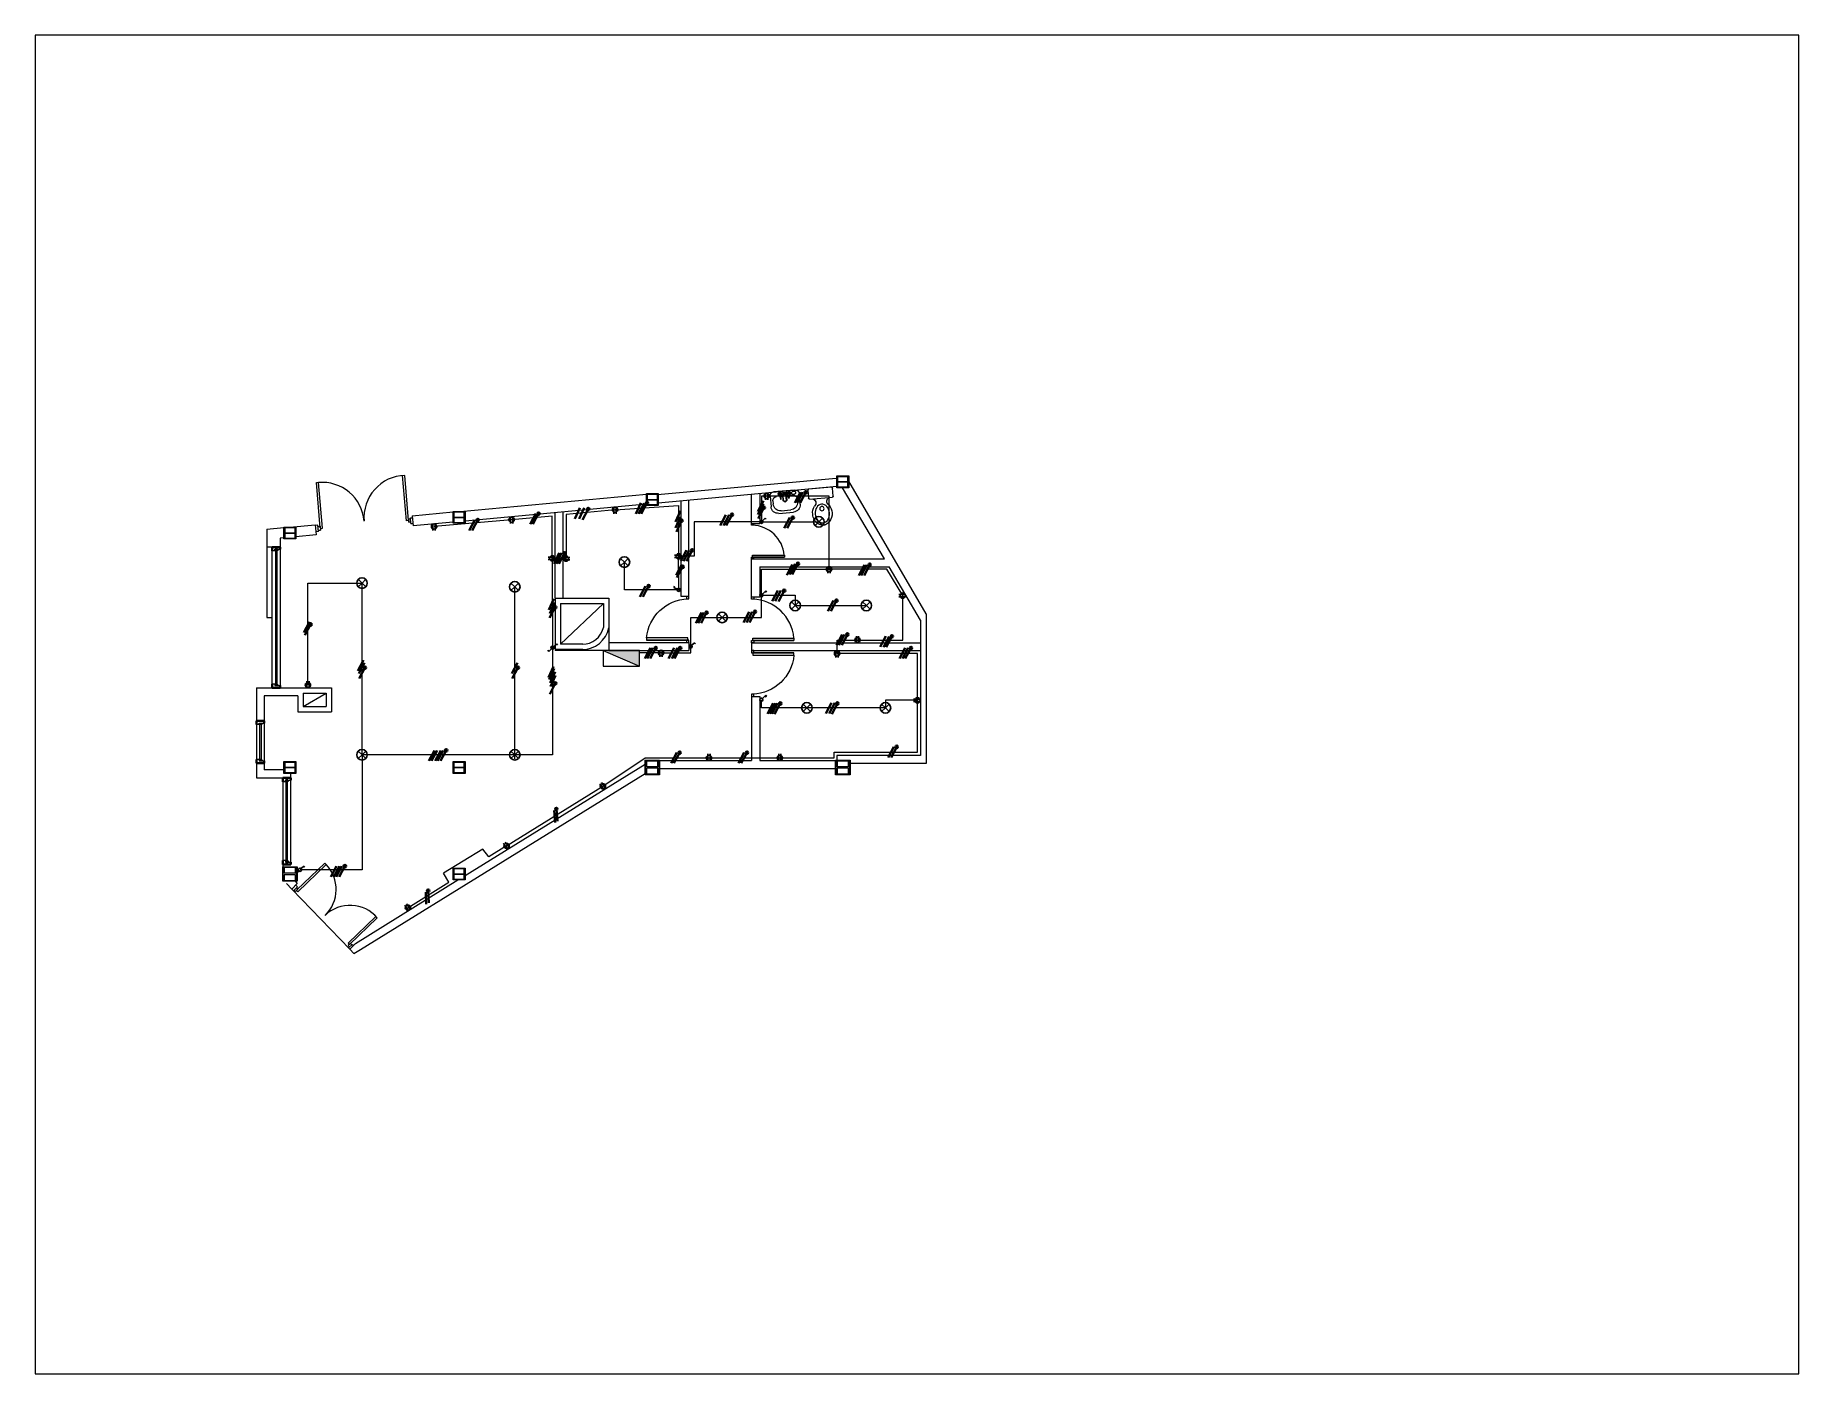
# Paper-space layout 'Presentación1' of a CAD drawing. Header units: millimetres. Extents: x 26 to 231, y 20 to 176.
# The model-space entities are those that its viewports show. They can reach past a viewport. Long polylines and large blocks are cut down to what shows.
import ezdxf

# ---------------------------------------------------------------- set-up
doc = ezdxf.new("R2010")
doc.units = ezdxf.units.MM
doc.linetypes.add('ACAD_ISO02W100', pattern=[15, 12, -3])
for name, color, linetype, lineweight in [('arquitecturapasito', 252, 'Continuous', 5), ('estructural', 201, 'Continuous', 15), ('muros', 5, 'Continuous', 40), ('puertas', 34, 'Continuous', 9), ('Tuberia 1', 130, 'Continuous', 20), ('ventanas', 4, 'Continuous', 9)]:
    doc.layers.add(name, color=color, linetype=linetype, lineweight=lineweight)
for name, color, linetype in [('conexiones', 10, 'ACAD_ISO02W100'), ('Luminaria', 10, 'Continuous'), ('Tomacorrientes', 160, 'Continuous')]:
    doc.layers.add(name, color=color, linetype=linetype)

# ---------------------------------------------------------------- blocks, each defined once
blk = doc.blocks.new('pook')
at = {"layer": 'puertas'}
for p, q in [((1100.047, 1106.401), (1100.047, 1107.451)), ((1100.097, 1107.451), (1100.047, 1107.45)), ((1100.097, 1106.386), (1100.097, 1107.451)), ((1102.05, 1106.401), (1102.05, 1107.452)), ((1102.1, 1106.401), (1102.1, 1107.452)), ((1099.997, 1106.468), (1099.936, 1106.468)), ((1099.997, 1106.318), (1099.997, 1106.468)), ((1099.997, 1106.436), (1100.047, 1106.436)), ((1099.997, 1106.347), (1100.047, 1106.347)), ((1100.047, 1106.436), (1100.047, 1106.347)), ((1100.047, 1106.386), (1100.097, 1106.386)), ((1102.1, 1106.401), (1102.05, 1106.401)), ((1102.1, 1106.442), (1102.1, 1106.361)), ((1102.1, 1106.442), (1102.15, 1106.442)), ((1102.15, 1106.361), (1102.1, 1106.361)), ((1102.15, 1106.325), (1102.15, 1106.457)), ((1102.15, 1106.457), (1102.196, 1106.457)), ((1102.15, 1106.325), (1102.196, 1106.325)), ((1099.997, 1106.318), (1099.936, 1106.318))]:
    blk.add_line(p, q, dxfattribs=at)
for centre, radius, start, end in [((1100.097, 1106.475), 0.976, 0.0193, 90.0193), ((1102.052, 1106.475), 0.978, 87.208, 179.9706)]:
    blk.add_arc(centre, radius, start, end, dxfattribs=at)
blk = doc.blocks.new('buyht')
at = {"layer": 'muros', "ltscale": 0.05}
blk.add_line((0.072, 0.15), (0, 0.15), dxfattribs=at)
at = {"layer": 'muros'}
for q in [(0, 0.15), (0.042, 0)]:
    blk.add_line((0, 0), q, dxfattribs=at)
at = {"layer": 'ventanas'}
for p, q in [((0.042, 0.098), (0.042, 0)), ((0.042, 0.037), (0.057, 0.037)), ((0.057, 0.073), (0.072, 0.073)), ((0.057, 0.073), (0.057, 0.037)), ((0.072, 0.056), (0.057, 0.056)), ((0.072, 0.094), (0.072, 0.15))]:
    blk.add_line(p, q, dxfattribs=at)
blk.add_lwpolyline([(0.072, 0.056), (0.072, 0.098), (0.042, 0.098)], dxfattribs=at)
blk = doc.blocks.new('columna25')
at = {"layer": 'estructural'}
for p, q in [((-0.254, 0.2529), (0, 0.2529)), ((-0.254, 0.2331), (-0.254, 0.2529)), ((-0.142, 0.2331), (-0.254, 0.2331)), ((-0.254, 0), (-0.254, 0.0198)), ((-0.254, 0.0198), (-0.142, 0.0198)), ((0, 0), (-0.254, 0)), ((-0.142, 0.2331), (-0.142, 0.0198)), ((0, 0.2331), (-0.112, 0.2331)), ((-0.112, 0.2331), (-0.112, 0.0198)), ((-0.112, 0.0198), (0, 0.0198)), ((0, 0.2529), (0, 0.2331)), ((0, 0.0198), (0, 0))]:
    blk.add_line(p, q, dxfattribs=at)
blk = doc.blocks.new('iiiiiiiiiiiii')
at = {"layer": 'estructural'}
for p, q in [((0.0101, 0.105), (0.0101, 0.204)), ((0.0101, 0.105), (0.19299, 0.105)), ((0.0101, 0), (0.0101, 0.099)), ((0.0101, 0.099), (0.19299, 0.099)), ((0.19299, 0.204), (0.19299, 0.105)), ((0.19299, 0.099), (0.19299, 0))]:
    blk.add_line(p, q, dxfattribs=at)
blk.add_lwpolyline([(0, 0.204), (0.204, 0.204), (0.204, 0), (0, 0)], close=True, dxfattribs=at)
blk = doc.blocks.new('jhuji')
at = {"layer": 'estructural'}
for p, q in [((-0.204, 0), (-0.204, -0.204)), ((-0.204, 0), (-0.1939, 0)), ((-0.1939, -0.099), (-0.1939, 0)), ((-0.01101, 0), (-0.01101, -0.099)), ((-0.01101, 0), (0, 0)), ((0, 0), (0, -0.204)), ((-0.204, -0.204), (-0.1939, -0.204)), ((-0.1939, -0.099), (-0.01101, -0.099)), ((-0.1939, -0.204), (-0.1939, -0.105)), ((-0.1939, -0.105), (-0.01101, -0.105)), ((-0.01101, -0.105), (-0.01101, -0.204)), ((-0.01101, -0.204), (0, -0.204))]:
    blk.add_line(p, q, dxfattribs=at)
blk = doc.blocks.new('PUERTA2')
for p, q in [((-0.1, 0.925), (-0.05, 0.925)), ((-0.1, 0.025), (-0.1, 0.925)), ((-0.05, 0.925), (-0.05, 0.025)), ((-0.05, 0.025), (-0.05, 0.925)), ((-1, 0.05), (-0.95, 0.05)), ((-1, 0), (-1, 0.05)), ((-0.95, 0), (-1, 0)), ((-0.95, 0.05), (-0.95, 0.025)), ((-0.95, 0.025), (-0.95, 0)), ((-0.05, 0.025), (-0.1, 0.025)), ((-0.05, 0.05), (0, 0.05)), ((-0.05, 0), (-0.05, 0.05)), ((0, 0), (-0.05, 0)), ((0, 0.05), (0, 0.025)), ((0, 0.025), (0, 0))]:
    blk.add_line(p, q)
blk.add_arc((-0.011, -0.011), 0.94, 95.4546, 177.8185)
blk = doc.blocks.new('INODORO')
for p, q in [((0, -0.23), (0, 0.23)), ((0.02, 0.25), (0.18, 0.25)), ((0.2, 0.23), (0.2, -0.23)), ((0.18, -0.25), (0.02, -0.25))]:
    blk.add_line(p, q)
blk.add_circle((0.414, 0), 0.0438)
for centre, radius, start, end in [((0.02, 0.23), 0.02, 90, 180), ((0.18, 0.23), 0.02, 0, 90), ((0.283, 0.197), 0.0864, 196.4375, 322.7515), ((0.02, -0.23), 0.02, 180, 270), ((0.18, -0.23), 0.02, 270, 0), ((0.283, -0.197), 0.0864, 37.1646, 163.5625)]:
    blk.add_arc(centre, radius, start, end)
blk.add_ellipse((0.512, 0), major_axis=(0.188, 0), ratio=0.77871)
blk.add_open_spline([(0.352, -0.145), (0.364, -0.154), (0.378, -0.163), (0.444, -0.194), (0.504, -0.202), (0.629, -0.181), (0.692, -0.143), (0.741, -0.061), (0.75, -0.03), (0.75, 0), (0.75, 0.036), (0.737, 0.072), (0.671, 0.163), (0.591, 0.196), (0.453, 0.196), (0.396, 0.177), (0.352, 0.144)], degree=3, knots=[3.942102, 3.942102, 3.942102, 3.942102, 4.162638, 4.162638, 4.924422, 4.924422, 5.847984, 5.847984, 6.283185, 6.283185, 6.283185, 6.801532, 6.801532, 7.861895, 7.861895, 8.624417, 8.624417, 8.624417, 8.624417])
blk = doc.blocks.new('lavadero')
for p, q in [((-0.22, 0), (0.22, 0)), ((-0.3, -0.3), (-0.3, -0.08)), ((-0.25, -0.25), (-0.25, -0.18)), ((-0.17, -0.1), (0.17, -0.1)), ((-0.111, -0.027), (-0.125, -0.039)), ((0.129, -0.039), (-0.125, -0.039)), ((-0.125, -0.039), (-0.125, -0.077)), ((-0.125, -0.077), (0.129, -0.077)), ((-0.083, -0.014), (-0.111, -0.065)), ((0.115, -0.027), (-0.111, -0.027)), ((-0.054, -0.065), (-0.111, -0.065)), ((-0.111, -0.065), (-0.083, -0.166)), ((-0.083, -0.014), (-0.083, -0.166)), ((-0.083, -0.014), (-0.054, -0.065)), ((-0.083, -0.166), (-0.054, -0.065)), ((-0.04, -0.077), (-0.026, -0.065)), ((-0.04, -0.192), (-0.04, -0.077)), ((0.002, -0.23), (-0.04, -0.192)), ((-0.026, -0.065), (0.03, -0.065)), ((-0.026, -0.09), (-0.012, -0.077)), ((-0.026, -0.192), (-0.026, -0.09)), ((0.002, -0.217), (-0.026, -0.192)), ((0.03, -0.192), (0.002, -0.217)), ((0.002, -0.23), (0.044, -0.192)), ((0.03, -0.09), (0.016, -0.077)), ((0.044, -0.077), (0.03, -0.065)), ((0.03, -0.192), (0.03, -0.09)), ((0.044, -0.077), (0.044, -0.192)), ((0.087, -0.014), (0.058, -0.065)), ((0.087, -0.166), (0.058, -0.065)), ((0.087, -0.065), (0.058, -0.065)), ((0.087, -0.065), (0.087, -0.014)), ((0.087, -0.014), (0.115, -0.065)), ((0.087, -0.065), (0.115, -0.065)), ((0.087, -0.065), (0.087, -0.166)), ((0.115, -0.065), (0.087, -0.166)), ((0.115, -0.027), (0.129, -0.039)), ((0.129, -0.077), (0.129, -0.039)), ((0.25, -0.18), (0.25, -0.25)), ((0.3, -0.08), (0.3, -0.3)), ((0.15, -0.45), (-0.15, -0.45)), ((0.1, -0.4), (-0.1, -0.4))]:
    blk.add_line(p, q)
for centre, radius, start, end in [((0.22, -0.08), 0.08, 0, 90), ((-0.22, -0.08), 0.08, 90, 180), ((-0.15, -0.3), 0.15, 180, 270), ((-0.17, -0.18), 0.08, 90, 180), ((-0.1, -0.25), 0.15, 180, 270), ((0.1, -0.25), 0.15, 270, 0), ((0.15, -0.3), 0.15, 270, 0), ((0.17, -0.18), 0.08, 0, 90)]:
    blk.add_arc(centre, radius, start, end)
blk.add_ellipse((-0.188, -0.053), major_axis=(-0.0489, 0.001), ratio=0.561716)
blk = doc.blocks.new('Toma corriente CFGI 1 Fase')
at = {"layer": 'Tomacorrientes'}
h = blk.add_hatch(dxfattribs=at)
h.set_pattern_fill('ANGLE', color=256)
h.set_pattern_definition([(0, (-6.336, -3.4325), (0, 6.985), [5.08, -1.905]), (90, (-6.336, -3.4325), (-6.985, 4e-16), [5.08, -1.905])])
h.paths.add_polyline_path([(0.045, 0.021, 0.63707), (-0.045, 0.021)])
h.paths.add_polyline_path([(-0.045, -0.021, 0.63707), (0.045, -0.021)])
at = {"layer": 'Tomacorrientes', "lineweight": 40}
h = blk.add_hatch(color=256, dxfattribs=at)
h.dxf.hatch_style = 1
h.paths.add_polyline_path([(-0.045, 0.021), (0.045, 0.021, 0.63707)])
h.paths.add_polyline_path([(0.045, -0.021), (-0.045, -0.021, 0.63707)])
at = {"layer": 'Tomacorrientes'}
for p, q in [((-0.045, 0.021), (0.074, 0.021)), ((-0.045, -0.021), (0.074, -0.021))]:
    blk.add_line(p, q, dxfattribs=at)
blk.add_circle((0, 0), 0.05, dxfattribs=at)
blk = doc.blocks.new('Tomacorriente')
at = {"layer": 'Tomacorrientes'}
for p, q in [((0.045, 0.021), (-0.045, 0.021)), ((0.045, 0.021), (0.074, 0.021)), ((-0.045, -0.021), (0.045, -0.021)), ((0.045, -0.021), (0.074, -0.021))]:
    blk.add_line(p, q, dxfattribs=at)
blk.add_circle((0, 0), 0.05, dxfattribs=at)
blk = doc.blocks.new('Interruptor doble')
at = {"layer": 'Luminaria'}
for p, q in [((0.071, 0.071), (0.021, 0.021)), ((0.071, 0.071), (0.085, 0.085)), ((0.071, 0.071), (0.092, 0.049)), ((0.085, 0.085), (0.106, 0.064))]:
    blk.add_line(p, q, dxfattribs=at)
blk.add_circle((0, 0), 0.03, dxfattribs=at)
blk = doc.blocks.new('Interruptor')
at = {"layer": 'Luminaria'}
for q in [(0.021, 0.021), (0.092, 0.049)]:
    blk.add_line((0.071, 0.071), q, dxfattribs=at)
blk.add_circle((0, 0), 0.03, dxfattribs=at)
blk = doc.blocks.new('Lampara')
at = {"layer": 'Luminaria'}
for q in [(12.075, 10.067), (12.217, 10.067), (12.075, 9.925), (12.217, 9.925)]:
    blk.add_line((12.146, 9.996), q, dxfattribs=at)
blk.add_circle((12.146, 9.996), 0.1, dxfattribs=at)
blk = doc.blocks.new('conmutable')
at = {"layer": 'Luminaria'}
for p, q in [((12.128, 8.654), (12.107, 8.675)), ((12.177, 8.703), (12.128, 8.654)), ((12.269, 8.795), (12.22, 8.746)), ((12.269, 8.795), (12.29, 8.774))]:
    blk.add_line(p, q, dxfattribs=at)
blk.add_circle((12.198, 8.725), 0.03, dxfattribs=at)

msp = doc.modelspace()

# ---------------------------------------------------------------- hatches: boundary and pattern name
at = {"layer": 'arquitecturapasito'}
h = msp.add_hatch(dxfattribs=at)
h.set_pattern_fill('ANGLE', color=4)
h.set_pattern_definition([(0, (0.252, 0.3485), (0, 6.985), [5.08, -1.905]), (90, (0.252, 0.3485), (-6.985, 4e-16), [5.08, -1.905])])
h.paths.add_polyline_path([(2581.355, 1733.465), (2582.046, 1733.165), (2582.046, 1733.465)])
at = {"layer": 'Tuberia 1'}
h = msp.add_hatch(color=4, dxfattribs=at)
h.dxf.hatch_style = 1
h.paths.add_polyline_path([(2582.046, 1733.465), (2581.355, 1733.465), (2582.046, 1733.165)])

# ---------------------------------------------------------------- linework, layer by layer
at = {"layer": 'arquitecturapasito', "color": 252, "ltscale": 0.05}
for p, q in [((2585.759, 1736.713), (2582.383, 1736.401)), ((2585.774, 1736.559), (2582.398, 1736.246)), ((2582.174, 1736.225), (2578.747, 1735.908)), ((2575.003, 1735.753), (2575.003, 1734.087)), ((2575.933, 1735.648), (2575.548, 1735.612)), ((2578.523, 1735.888), (2577.764, 1735.817)), ((2575.324, 1735.592), (2575.253, 1735.585)), ((2575.253, 1735.585), (2575.253, 1735.417)), ((2575.253, 1732.799), (2575.253, 1732.757))]:
    msp.add_line(p, q, dxfattribs=at)
at = {"layer": 'arquitecturapasito', "color": 252}
for p, q in [((2585.794, 1736.652), (2585.794, 1736.751)), ((2585.794, 1736.652), (2585.794, 1736.751)), ((2585.794, 1736.652), (2585.977, 1736.652)), ((2585.794, 1736.652), (2585.977, 1736.652)), ((2585.977, 1736.751), (2585.977, 1736.652)), ((2585.977, 1736.751), (2585.977, 1736.652)), ((2587.459, 1734.156), (2585.998, 1736.661)), ((2578.653, 1736.091), (2582.174, 1736.417)), ((2582.194, 1736.317), (2582.194, 1736.416)), ((2582.194, 1736.317), (2582.194, 1736.416)), ((2582.194, 1736.317), (2582.377, 1736.317)), ((2582.194, 1736.317), (2582.377, 1736.317)), ((2582.377, 1736.416), (2582.377, 1736.317)), ((2582.377, 1736.416), (2582.377, 1736.317)), ((2582.388, 1736.416), (2582.388, 1736.212)), ((2582.388, 1736.416), (2582.388, 1736.212)), ((2584.162, 1735.863), (2584.162, 1736.409)), ((2584.317, 1736.424), (2584.317, 1735.863)), ((2585.794, 1736.547), (2585.794, 1736.646)), ((2585.794, 1736.646), (2585.977, 1736.646)), ((2585.794, 1736.547), (2585.794, 1736.646)), ((2585.794, 1736.646), (2585.977, 1736.646)), ((2586.672, 1735.194), (2585.88, 1736.537)), ((2585.977, 1736.646), (2585.977, 1736.547)), ((2585.977, 1736.646), (2585.977, 1736.547)), ((2577.746, 1736.007), (2578.523, 1736.079)), ((2577.746, 1736.007), (2577.764, 1735.817)), ((2578.543, 1735.982), (2578.543, 1736.081)), ((2578.543, 1735.982), (2578.726, 1735.982)), ((2578.726, 1736.081), (2578.726, 1735.982)), ((2580.451, 1734.449), (2580.451, 1736.066)), ((2580.601, 1734.449), (2580.601, 1736.08)), ((2582.194, 1736.212), (2582.194, 1736.311)), ((2582.194, 1736.311), (2582.377, 1736.311)), ((2582.194, 1736.212), (2582.194, 1736.311)), ((2582.194, 1736.311), (2582.377, 1736.311)), ((2582.377, 1736.311), (2582.377, 1736.212)), ((2582.377, 1736.311), (2582.377, 1736.212)), ((2582.828, 1734.482), (2582.828, 1736.286)), ((2582.978, 1734.482), (2582.978, 1736.3)), ((2575.003, 1735.753), (2575.324, 1735.783)), ((2575.345, 1735.684), (2575.345, 1735.783)), ((2575.345, 1735.684), (2575.345, 1735.783)), ((2575.345, 1735.684), (2575.527, 1735.684)), ((2575.345, 1735.684), (2575.527, 1735.684)), ((2575.345, 1735.579), (2575.345, 1735.678)), ((2575.345, 1735.678), (2575.527, 1735.678)), ((2575.345, 1735.579), (2575.345, 1735.678)), ((2575.345, 1735.678), (2575.527, 1735.678)), ((2575.436, 1735.793), (2575.916, 1735.838)), ((2575.527, 1735.783), (2575.527, 1735.684)), ((2575.527, 1735.783), (2575.527, 1735.684)), ((2575.527, 1735.678), (2575.527, 1735.579)), ((2575.527, 1735.678), (2575.527, 1735.579)), ((2575.538, 1735.783), (2575.538, 1735.579)), ((2575.538, 1735.783), (2575.538, 1735.579)), ((2575.538, 1735.783), (2575.538, 1735.579)), ((2575.538, 1735.783), (2575.538, 1735.579)), ((2575.538, 1735.783), (2575.538, 1735.579)), ((2575.916, 1735.838), (2575.933, 1735.648)), ((2578.543, 1735.877), (2578.543, 1735.976)), ((2578.543, 1735.976), (2578.726, 1735.976)), ((2578.726, 1735.976), (2578.726, 1735.877)), ((2584.195, 1735.863), (2584.317, 1735.863)), ((2575.253, 1735.417), (2575.003, 1735.417)), ((2575.103, 1732.829), (2575.103, 1735.417)), ((2575.253, 1735.417), (2575.253, 1732.799)), ((2584.162, 1735.194), (2586.672, 1735.194)), ((2584.162, 1734.476), (2584.162, 1735.194)), ((2584.317, 1735.044), (2584.317, 1734.476)), ((2584.317, 1735.044), (2586.76, 1735.044)), ((2587.354, 1734.036), (2586.76, 1735.044)), ((2580.451, 1734.449), (2580.451, 1733.465)), ((2580.451, 1734.449), (2581.463, 1734.449)), ((2580.451, 1734.449), (2580.451, 1733.479)), ((2580.451, 1734.449), (2581.463, 1734.449)), ((2580.451, 1734.449), (2580.451, 1733.479)), ((2580.551, 1734.349), (2580.551, 1733.579)), ((2580.551, 1734.349), (2581.363, 1734.349)), ((2580.551, 1733.579), (2581.363, 1734.349)), ((2581.363, 1734.349), (2581.363, 1733.897)), ((2581.463, 1734.449), (2581.463, 1733.465)), ((2581.463, 1734.449), (2581.463, 1733.885)), ((2582.978, 1734.482), (2582.828, 1734.482)), ((2584.162, 1734.476), (2584.317, 1734.476)), ((2575.003, 1734.087), (2575.103, 1734.087)), ((2580.97, 1733.479), (2580.451, 1733.479)), ((2581.463, 1733.465), (2580.451, 1733.465)), ((2580.97, 1733.579), (2580.551, 1733.579)), ((2581.463, 1733.615), (2582.978, 1733.615)), ((2581.463, 1733.465), (2582.978, 1733.465)), ((2582.978, 1733.615), (2582.978, 1733.465)), ((2584.162, 1733.61), (2587.354, 1733.61)), ((2584.162, 1733.61), (2584.162, 1733.46)), ((2584.162, 1733.46), (2587.354, 1733.46)), ((2574.803, 1732.757), (2574.803, 1732.133)), ((2574.803, 1732.757), (2576.223, 1732.757)), ((2575.586, 1732.757), (2576.223, 1732.757)), ((2575.686, 1732.657), (2576.123, 1732.657)), ((2575.686, 1732.657), (2575.686, 1732.406)), ((2575.686, 1732.406), (2576.123, 1732.657)), ((2576.123, 1732.657), (2576.123, 1732.406)), ((2576.223, 1732.757), (2576.223, 1732.306)), ((2576.223, 1732.757), (2576.223, 1732.306)), ((2574.953, 1732.607), (2574.953, 1732.133)), ((2575.586, 1732.607), (2574.953, 1732.607)), ((2575.586, 1732.607), (2575.586, 1732.306)), ((2575.686, 1732.406), (2576.123, 1732.406)), ((2584.162, 1732.594), (2584.317, 1732.594)), ((2584.162, 1732.594), (2584.162, 1731.387)), ((2584.317, 1732.594), (2584.317, 1731.387)), ((2574.803, 1732.133), (2574.953, 1732.133)), ((2574.803, 1732.133), (2574.803, 1731.333)), ((2574.953, 1732.133), (2574.953, 1731.333)), ((2575.586, 1732.306), (2576.223, 1732.306)), ((2574.803, 1731.333), (2574.803, 1731.056)), ((2574.803, 1731.333), (2574.953, 1731.333)), ((2574.953, 1731.333), (2574.953, 1731.206)), ((2575.345, 1731.255), (2575.345, 1731.354)), ((2575.345, 1731.255), (2575.345, 1731.354)), ((2575.527, 1731.354), (2575.527, 1731.255)), ((2575.527, 1731.354), (2575.527, 1731.255)), ((2575.538, 1731.354), (2575.538, 1731.15)), ((2575.538, 1731.354), (2575.538, 1731.15)), ((2575.538, 1731.354), (2575.538, 1731.15)), ((2575.538, 1731.354), (2575.538, 1731.15)), ((2578.747, 1729.214), (2582.148, 1731.317)), ((2582.422, 1731.387), (2584.162, 1731.387)), ((2584.317, 1731.387), (2585.749, 1731.387)), ((2585.775, 1731.478), (2585.775, 1731.388)), ((2586.025, 1731.478), (2585.775, 1731.478)), ((2587.275, 1731.478), (2586.025, 1731.478)), ((2587.125, 1731.328), (2586.025, 1731.328)), ((2574.803, 1731.056), (2575.303, 1731.056)), ((2575.324, 1731.206), (2574.953, 1731.206)), ((2575.303, 1731.056), (2575.453, 1731.056)), ((2575.303, 1731.056), (2575.303, 1729.493)), ((2575.345, 1731.255), (2575.527, 1731.255)), ((2575.345, 1731.255), (2575.527, 1731.255)), ((2575.345, 1731.15), (2575.345, 1731.249)), ((2575.345, 1731.249), (2575.527, 1731.249)), ((2575.345, 1731.15), (2575.345, 1731.249)), ((2575.345, 1731.249), (2575.527, 1731.249)), ((2575.453, 1731.056), (2575.453, 1731.14)), ((2575.453, 1729.463), (2575.453, 1731.056)), ((2575.527, 1731.249), (2575.527, 1731.15)), ((2575.527, 1731.249), (2575.527, 1731.15)), ((2575.527, 1731.15), (2575.538, 1731.15)), ((2575.527, 1731.15), (2575.538, 1731.15)), ((2575.527, 1731.15), (2575.538, 1731.15)), ((2576.768, 1727.814), (2582.148, 1731.14)), ((2582.422, 1731.232), (2585.749, 1731.232)), ((2575.303, 1729.421), (2575.303, 1729.377)), ((2575.453, 1729.463), (2575.453, 1729.421)), ((2575.37, 1729.061), (2575.474, 1728.953)), ((2575.577, 1729.061), (2575.474, 1728.953)), ((2575.536, 1729.104), (2575.577, 1729.061)), ((2576.676, 1727.926), (2578.608, 1729.128)), ((2575.474, 1728.953), (2576.568, 1727.822)), ((2576.676, 1727.926), (2576.568, 1727.822))]:
    msp.add_line(p, q, dxfattribs=at)
at = {"layer": 'arquitecturapasito', "color": 252, "ltscale": 0.025}
for p, q in [((2575.163, 1735.417), (2575.163, 1735.376)), ((2575.163, 1735.346), (2575.163, 1732.829)), ((2575.193, 1735.417), (2575.193, 1735.361)), ((2575.193, 1735.346), (2575.193, 1732.829)), ((2575.363, 1731.056), (2575.363, 1731.014)), ((2575.363, 1730.984), (2575.363, 1729.421)), ((2575.393, 1730.999), (2575.393, 1731.056)), ((2575.393, 1729.421), (2575.393, 1730.984))]:
    msp.add_line(p, q, dxfattribs=at)
at = {"layer": 'arquitecturapasito'}
for p, q in [((2587.354, 1734.036), (2587.354, 1731.478)), ((2587.459, 1734.156), (2587.459, 1731.328)), ((2587.459, 1731.328), (2587.125, 1731.328)), ((2587.354, 1731.478), (2587.275, 1731.478)), ((2576.568, 1727.822), (2576.642, 1727.736)), ((2576.642, 1727.736), (2576.768, 1727.814))]:
    msp.add_line(p, q, dxfattribs=at)
at = {"layer": 'arquitecturapasito', "color": 4}
for p, q in [((2581.355, 1733.465), (2581.355, 1733.165)), ((2582.046, 1733.465), (2581.355, 1733.465)), ((2581.355, 1733.465), (2582.046, 1733.165)), ((2582.046, 1733.165), (2582.046, 1733.465)), ((2581.355, 1733.165), (2582.046, 1733.165))]:
    msp.add_line(p, q, dxfattribs=at)
at = {"layer": 'arquitecturapasito', "color": 252, "linetype": 'Continuous', "ltscale": 0.025}
for p, q in [((2574.863, 1732.062), (2574.863, 1731.405)), ((2574.893, 1732.062), (2574.893, 1731.405))]:
    msp.add_line(p, q, dxfattribs=at)
at = {"layer": 'arquitecturapasito', "color": 252}
for points in [[(2585.774, 1736.761), (2585.998, 1736.761), (2585.998, 1736.537), (2585.774, 1736.537)], [(2585.784, 1736.751), (2585.988, 1736.751), (2585.988, 1736.547), (2585.784, 1736.547)], [(2582.174, 1736.426), (2582.398, 1736.426), (2582.398, 1736.202), (2582.174, 1736.202)], [(2578.523, 1736.091), (2578.747, 1736.091), (2578.747, 1735.867), (2578.523, 1735.867)], [(2575.324, 1735.793), (2575.548, 1735.793), (2575.548, 1735.569), (2575.324, 1735.569)], [(2575.324, 1731.364), (2575.548, 1731.364), (2575.548, 1731.14), (2575.324, 1731.14)], [(2578.523, 1731.364), (2578.747, 1731.364), (2578.747, 1731.14), (2578.523, 1731.14)], [(2578.533, 1731.354), (2578.737, 1731.354), (2578.737, 1731.15), (2578.533, 1731.15)], [(2582.421, 1731.115), (2582.148, 1731.115), (2582.148, 1731.389), (2582.421, 1731.389)], [(2582.148, 1731.115), (2582.148, 1731.387), (2582.422, 1731.387), (2582.422, 1731.115)], [(2586.022, 1731.115), (2585.749, 1731.115), (2585.749, 1731.389), (2586.022, 1731.389)], [(2586.022, 1731.115), (2585.749, 1731.115), (2585.749, 1731.389), (2586.022, 1731.389)], [(2575.301, 1729.377), (2575.573, 1729.377), (2575.573, 1729.103), (2575.301, 1729.103)], [(2575.301, 1729.377), (2575.573, 1729.377), (2575.573, 1729.103), (2575.301, 1729.103)], [(2578.523, 1729.352), (2578.747, 1729.352), (2578.747, 1729.128), (2578.523, 1729.128)], [(2578.533, 1729.342), (2578.737, 1729.342), (2578.737, 1729.138), (2578.533, 1729.138)]]:
    msp.add_lwpolyline(points, close=True, dxfattribs=at)
for points in [[(2585.794, 1736.547), (2585.784, 1736.547), (2585.784, 1736.751), (2585.794, 1736.751)], [(2582.194, 1736.212), (2582.184, 1736.212), (2582.184, 1736.416), (2582.194, 1736.416)], [(2582.377, 1736.416), (2582.388, 1736.416), (2582.388, 1736.212), (2582.377, 1736.212)], [(2578.543, 1735.877), (2578.533, 1735.877), (2578.533, 1736.081), (2578.543, 1736.081)], [(2578.726, 1736.081), (2578.737, 1736.081), (2578.737, 1735.877), (2578.726, 1735.877)], [(2575.345, 1735.579), (2575.334, 1735.579), (2575.334, 1735.783), (2575.345, 1735.783)], [(2575.527, 1735.783), (2575.538, 1735.783), (2575.538, 1735.579), (2575.527, 1735.579)], [(2575.345, 1731.15), (2575.334, 1731.15), (2575.334, 1731.354), (2575.345, 1731.354)], [(2575.345, 1731.15), (2575.334, 1731.15), (2575.334, 1731.354), (2575.345, 1731.354)], [(2575.527, 1731.354), (2575.538, 1731.354), (2575.538, 1731.15), (2575.527, 1731.15)], [(2575.527, 1731.354), (2575.538, 1731.354), (2575.538, 1731.15), (2575.527, 1731.15)], [(2578.543, 1731.15), (2578.533, 1731.15), (2578.533, 1731.354), (2578.543, 1731.354)], [(2578.543, 1731.15), (2578.533, 1731.15), (2578.533, 1731.354), (2578.543, 1731.354)], [(2578.726, 1731.354), (2578.737, 1731.354), (2578.737, 1731.15), (2578.726, 1731.15)], [(2578.726, 1731.354), (2578.737, 1731.354), (2578.737, 1731.15), (2578.726, 1731.15)], [(2582.411, 1731.125), (2582.158, 1731.125), (2582.158, 1731.379), (2582.411, 1731.379), (2582.411, 1731.125)], [(2582.158, 1731.125), (2582.158, 1731.377), (2582.412, 1731.377), (2582.412, 1731.125), (2582.158, 1731.125)], [(2586.012, 1731.125), (2585.759, 1731.125), (2585.759, 1731.379), (2586.012, 1731.379), (2586.012, 1731.125)], [(2585.779, 1731.125), (2585.759, 1731.125), (2585.759, 1731.379), (2585.779, 1731.379)], [(2585.779, 1731.125), (2585.759, 1731.125), (2585.759, 1731.379), (2585.779, 1731.379)], [(2575.311, 1729.367), (2575.563, 1729.367), (2575.563, 1729.113), (2575.311, 1729.113), (2575.311, 1729.367)], [(2575.311, 1729.367), (2575.563, 1729.367), (2575.563, 1729.113), (2575.311, 1729.113), (2575.311, 1729.367)], [(2575.544, 1729.367), (2575.563, 1729.367), (2575.563, 1729.113), (2575.544, 1729.113)], [(2575.544, 1729.367), (2575.563, 1729.367), (2575.563, 1729.113), (2575.544, 1729.113)]]:
    msp.add_lwpolyline(points, dxfattribs=at)
at = {"layer": 'arquitecturapasito', "color": 252, "linetype": 'Continuous', "ltscale": 0.03}
for radius, end in [(0.415, 346.4468), (0.515, 348.1752)]:
    msp.add_arc((2580.959, 1733.994), radius, 270.5263, end, dxfattribs=at)
at = {"layer": 'Tuberia 1', "color": 4}
for p, q in [((2584.448, 1736.38), (2584.347, 1736.38)), ((2584.347, 1736.38), (2584.347, 1735.893)), ((2585.626, 1736.38), (2584.448, 1736.38)), ((2585.626, 1734.998), (2585.626, 1736.38)), ((2580.394, 1736.001), (2579.627, 1735.933)), ((2580.394, 1735.203), (2580.394, 1736.001)), ((2581.582, 1736.121), (2580.655, 1736.031)), ((2580.655, 1736.031), (2580.655, 1735.199)), ((2581.582, 1736.121), (2582.782, 1736.199)), ((2582.782, 1736.199), (2582.782, 1735.242)), ((2579.627, 1735.933), (2578.162, 1735.805)), ((2584.347, 1735.893), (2583.079, 1735.893)), ((2583.079, 1735.893), (2583.079, 1735.242)), ((2584.347, 1735.893), (2585.433, 1735.893)), ((2580.394, 1735.203), (2580.401, 1733.516)), ((2580.394, 1735.203), (2580.655, 1735.203)), ((2581.758, 1734.609), (2581.758, 1735.132)), ((2582.785, 1734.609), (2582.782, 1735.242)), ((2583.079, 1735.242), (2582.782, 1735.242)), ((2584.347, 1734.506), (2584.347, 1734.998)), ((2584.347, 1734.998), (2585.626, 1734.998)), ((2586.163, 1734.998), (2585.626, 1734.998)), ((2586.716, 1734.998), (2586.163, 1734.998)), ((2587.018, 1734.5), (2586.716, 1734.998)), ((2575.777, 1732.811), (2575.777, 1734.736)), ((2575.777, 1734.736), (2576.8, 1734.736)), ((2576.8, 1731.492), (2576.8, 1734.736)), ((2579.686, 1731.416), (2579.686, 1734.661)), ((2582.785, 1734.609), (2581.758, 1734.609)), ((2584.347, 1734.087), (2584.347, 1734.506)), ((2584.347, 1734.506), (2584.986, 1734.506)), ((2584.986, 1734.506), (2584.986, 1734.314)), ((2587.018, 1733.66), (2587.018, 1734.5)), ((2583.011, 1733.539), (2583.011, 1734.087)), ((2583.011, 1734.087), (2583.605, 1734.087)), ((2583.605, 1734.087), (2584.347, 1734.087)), ((2584.986, 1734.314), (2586.331, 1734.314)), ((2585.778, 1733.405), (2585.778, 1733.66)), ((2585.778, 1733.66), (2586.163, 1733.66)), ((2586.163, 1733.66), (2587.018, 1733.66)), ((2580.401, 1733.516), (2580.401, 1731.492)), ((2582.451, 1733.416), (2582.046, 1733.416)), ((2582.451, 1733.416), (2583.011, 1733.416)), ((2583.011, 1733.416), (2583.011, 1733.539)), ((2587.297, 1733.405), (2585.778, 1733.405)), ((2587.297, 1732.522), (2587.297, 1733.405)), ((2584.347, 1732.38), (2584.347, 1732.533)), ((2585.208, 1732.38), (2584.347, 1732.38)), ((2586.69, 1732.38), (2585.208, 1732.38)), ((2587.297, 1732.522), (2586.69, 1732.522)), ((2586.69, 1732.522), (2586.69, 1732.38)), ((2587.297, 1731.541), (2587.297, 1732.522)), ((2580.096, 1731.492), (2576.8, 1731.492)), ((2576.8, 1731.492), (2576.8, 1729.319)), ((2580.401, 1731.492), (2580.096, 1731.492)), ((2581.353, 1730.896), (2582.148, 1731.433)), ((2582.148, 1731.433), (2582.451, 1731.433)), ((2582.451, 1731.433), (2583.354, 1731.433)), ((2583.354, 1731.433), (2584.696, 1731.433)), ((2584.696, 1731.433), (2585.723, 1731.433)), ((2585.723, 1731.433), (2585.723, 1731.541)), ((2585.723, 1731.541), (2587.297, 1731.541)), ((2579.532, 1729.771), (2581.353, 1730.896)), ((2579.084, 1729.711), (2578.341, 1729.258)), ((2579.195, 1729.562), (2579.084, 1729.711)), ((2579.532, 1729.771), (2579.195, 1729.562)), ((2576.8, 1729.319), (2575.63, 1729.319)), ((2577.667, 1728.603), (2578.44, 1729.083)), ((2578.44, 1729.083), (2578.341, 1729.258))]:
    msp.add_line(p, q, dxfattribs=at)
at = {"layer": 'Tuberia 1', "lineweight": 40}
for p, q in [((2585.086, 1736.452), (2584.979, 1736.251)), ((2585.132, 1736.452), (2585.025, 1736.251)), ((2585.186, 1736.452), (2585.079, 1736.251)), ((2580.082, 1736.049), (2579.975, 1735.848)), ((2580.136, 1736.049), (2580.029, 1735.848)), ((2580.913, 1736.159), (2580.82, 1735.95)), ((2580.995, 1736.159), (2580.902, 1735.95)), ((2581.075, 1736.134), (2580.967, 1735.933)), ((2582.069, 1736.253), (2581.976, 1736.045)), ((2582.131, 1736.246), (2582.023, 1736.045)), ((2582.185, 1736.246), (2582.077, 1736.045)), ((2582.819, 1736.102), (2582.726, 1735.894)), ((2582.819, 1735.99), (2582.726, 1735.781)), ((2583.676, 1736.027), (2583.569, 1735.826)), ((2583.738, 1736.027), (2583.63, 1735.826)), ((2583.792, 1736.027), (2583.684, 1735.826)), ((2584.386, 1736.287), (2584.279, 1736.086)), ((2584.386, 1736.234), (2584.279, 1736.033)), ((2584.393, 1736.16), (2584.286, 1735.959)), ((2578.933, 1735.929), (2578.826, 1735.728)), ((2578.987, 1735.929), (2578.88, 1735.728)), ((2582.837, 1735.914), (2582.744, 1735.706)), ((2584.883, 1735.973), (2584.775, 1735.771)), ((2584.942, 1735.973), (2584.835, 1735.771)), ((2582.931, 1735.36), (2582.823, 1735.159)), ((2582.984, 1735.354), (2582.876, 1735.152)), ((2583.037, 1735.354), (2582.93, 1735.152)), ((2580.524, 1735.307), (2580.431, 1735.099)), ((2580.568, 1735.307), (2580.475, 1735.099)), ((2580.624, 1735.3), (2580.517, 1735.099)), ((2582.841, 1735.084), (2582.734, 1734.883)), ((2582.859, 1735.043), (2582.752, 1734.842)), ((2584.932, 1735.09), (2584.825, 1734.888)), ((2584.983, 1735.099), (2584.876, 1734.898)), ((2585.037, 1735.099), (2584.93, 1734.898)), ((2586.295, 1735.083), (2586.188, 1734.881)), ((2586.341, 1735.083), (2586.233, 1734.881)), ((2586.395, 1735.083), (2586.287, 1734.881)), ((2582.157, 1734.675), (2582.049, 1734.474)), ((2582.215, 1734.677), (2582.107, 1734.476)), ((2580.423, 1734.438), (2580.33, 1734.229)), ((2580.442, 1734.369), (2580.349, 1734.16)), ((2584.656, 1734.595), (2584.549, 1734.393)), ((2584.712, 1734.595), (2584.605, 1734.393)), ((2584.777, 1734.591), (2584.669, 1734.389)), ((2585.71, 1734.408), (2585.602, 1734.206)), ((2585.766, 1734.404), (2585.659, 1734.203)), ((2575.807, 1734.001), (2575.7, 1733.8)), ((2580.451, 1734.279), (2580.344, 1734.078)), ((2583.215, 1734.179), (2583.108, 1733.978)), ((2583.259, 1734.179), (2583.152, 1733.978)), ((2583.313, 1734.179), (2583.206, 1733.978)), ((2584.118, 1734.194), (2584.011, 1733.992)), ((2584.174, 1734.194), (2584.066, 1733.992)), ((2584.228, 1734.194), (2584.12, 1733.992)), ((2575.826, 1733.954), (2575.718, 1733.753)), ((2585.875, 1733.765), (2585.767, 1733.564)), ((2585.919, 1733.765), (2585.812, 1733.563)), ((2585.973, 1733.765), (2585.866, 1733.563)), ((2586.7, 1733.733), (2586.593, 1733.531)), ((2586.76, 1733.729), (2586.653, 1733.528)), ((2586.814, 1733.729), (2586.707, 1733.528)), ((2582.252, 1733.511), (2582.145, 1733.31)), ((2582.297, 1733.511), (2582.19, 1733.31)), ((2582.351, 1733.511), (2582.244, 1733.31)), ((2582.7, 1733.511), (2582.593, 1733.31)), ((2582.759, 1733.511), (2582.652, 1733.31)), ((2582.813, 1733.511), (2582.706, 1733.31)), ((2587.063, 1733.515), (2586.955, 1733.313)), ((2587.121, 1733.511), (2587.013, 1733.31)), ((2587.175, 1733.511), (2587.067, 1733.31)), ((2576.83, 1733.278), (2576.723, 1733.077)), ((2576.849, 1733.227), (2576.741, 1733.026)), ((2576.855, 1733.136), (2576.748, 1732.935)), ((2579.74, 1733.227), (2579.633, 1733.026)), ((2579.746, 1733.136), (2579.639, 1732.935)), ((2580.418, 1733.163), (2580.324, 1732.955)), ((2580.431, 1733.123), (2580.337, 1732.914)), ((2580.45, 1733.062), (2580.357, 1732.853)), ((2580.454, 1732.989), (2580.361, 1732.78)), ((2580.453, 1732.84), (2580.346, 1732.639)), ((2584.568, 1732.467), (2584.46, 1732.266)), ((2584.612, 1732.467), (2584.504, 1732.266)), ((2584.653, 1732.467), (2584.546, 1732.266)), ((2584.705, 1732.46), (2584.597, 1732.259)), ((2585.674, 1732.471), (2585.566, 1732.269)), ((2585.735, 1732.471), (2585.628, 1732.269)), ((2585.784, 1732.461), (2585.677, 1732.26)), ((2578.171, 1731.576), (2578.064, 1731.375)), ((2578.222, 1731.576), (2578.114, 1731.375)), ((2578.291, 1731.576), (2578.183, 1731.375)), ((2578.336, 1731.576), (2578.229, 1731.375)), ((2578.39, 1731.576), (2578.282, 1731.375)), ((2582.749, 1731.533), (2582.641, 1731.332)), ((2582.803, 1731.533), (2582.695, 1731.332)), ((2584.022, 1731.533), (2583.915, 1731.332)), ((2584.076, 1731.533), (2583.968, 1731.332)), ((2586.851, 1731.642), (2586.744, 1731.441)), ((2586.905, 1731.642), (2586.798, 1731.441)), ((2580.428, 1730.437), (2580.452, 1730.21)), ((2580.472, 1730.467), (2580.497, 1730.241)), ((2576.318, 1729.388), (2576.21, 1729.187)), ((2576.376, 1729.388), (2576.268, 1729.187)), ((2576.421, 1729.388), (2576.314, 1729.187)), ((2576.475, 1729.388), (2576.368, 1729.187)), ((2578.004, 1728.898), (2578.015, 1728.67)), ((2578.05, 1728.925), (2578.062, 1728.697))]:
    msp.add_line(p, q, dxfattribs=at)
at = {"layer": 'Tuberia 1', "color": 4, "lineweight": 40}
for centre in [(2585.186, 1736.452), (2580.136, 1736.049), (2581.075, 1736.134), (2582.185, 1736.246), (2583.792, 1736.027), (2584.393, 1736.16), (2584.942, 1735.973), (2578.987, 1735.929), (2582.837, 1735.914), (2580.624, 1735.3), (2583.037, 1735.354), (2582.859, 1735.043), (2585.037, 1735.099), (2586.395, 1735.083), (2582.215, 1734.677), (2584.777, 1734.591), (2585.766, 1734.404), (2580.451, 1734.279), (2583.313, 1734.179), (2584.228, 1734.194), (2575.826, 1733.954), (2585.973, 1733.765), (2586.814, 1733.729), (2582.351, 1733.511), (2582.813, 1733.511), (2587.175, 1733.511), (2576.855, 1733.136), (2579.746, 1733.136), (2580.453, 1732.84), (2584.705, 1732.46), (2585.784, 1732.461), (2586.905, 1731.642), (2578.39, 1731.576), (2582.803, 1731.533), (2584.076, 1731.533), (2580.472, 1730.467), (2576.475, 1729.388), (2578.05, 1728.925)]:
    msp.add_circle(centre, 0.0236, dxfattribs=at)

# ---------------------------------------------------------------- block references
at = {"layer": 'arquitecturapasito', "color": 252}
for name, p, xscale, yscale, zscale, rotation in [('pook', (1755.847, 763.153), 0.8154523602407362, 0.8154523602407362, 0.8154523602407362, 4.69591421774876), ('PUERTA2', (2584.162, 1735.194), 0.6690149629766893, 0.6690149629766893, 0.6690149629766893, 270), ('PUERTA2', (2582.978, 1733.615), -0.8664553772941872, 0.8664553772941872, 0.8664553772941845, 90.00000000009025), ('PUERTA2', (2584.162, 1733.61), 0.8664553772941872, 0.8664553772941872, 0.8664553772941872, 269.9999999999097), ('PUERTA2', (2584.162, 1733.46), -0.8664553772941872, 0.8664553772941872, 0.8664553772941845, 270.0000000000903), ('pook', (1488.996, 1747.555), 0.6965340174613168, 0.6965340174613168, 0.6965340174613168, 313.8533966720003)]:
    msp.add_blockref(name, p, dxfattribs=dict(at, xscale=xscale, yscale=yscale, zscale=zscale, rotation=rotation))
for name, p in [('iiiiiiiiiiiii', (2582.184, 1736.212)), ('iiiiiiiiiiiii', (2578.533, 1735.877)), ('iiiiiiiiiiiii', (2575.334, 1735.579)), ('iiiiiiiiiiiii', (2575.334, 1731.15)), ('jhuji', (2578.737, 1731.354)), ('jhuji', (2578.737, 1731.354)), ('jhuji', (2578.737, 1731.354)), ('jhuji', (2578.737, 1729.342)), ('jhuji', (2578.737, 1729.342))]:
    msp.add_blockref(name, p, dxfattribs=at)
at = {"layer": 'arquitecturapasito'}
for name, p, rotation in [('Toma corriente CFGI 1 Fase', (2584.448, 1736.38), 270.0012241350012), ('Tomacorriente', (2579.627, 1735.933), 270), ('Tomacorriente', (2581.582, 1736.121), 270), ('Tomacorriente', (2578.162, 1735.805), 270), ('Tomacorriente', (2580.394, 1735.203), 180), ('Tomacorriente', (2582.782, 1735.242), 180), ('Tomacorriente', (2582.782, 1735.242), 180), ('Tomacorriente', (2585.626, 1734.998), 270), ('Tomacorriente', (2587.018, 1734.5), 180), ('Tomacorriente', (2586.163, 1733.66), 90), ('Tomacorriente', (2582.451, 1733.416), 270), ('Tomacorriente', (2585.778, 1733.405), 270), ('Tomacorriente', (2575.777, 1732.811), 90), ('Tomacorriente', (2587.297, 1732.522), 180), ('Tomacorriente', (2583.356, 1731.433), 90), ('Tomacorriente', (2584.696, 1731.433), 90), ('Tomacorriente', (2581.353, 1730.896), 124.7612543794433), ('Tomacorriente', (2579.532, 1729.771), 124.7612543794433), ('Tomacorriente', (2577.667, 1728.603), 124.7612543794433)]:
    msp.add_blockref(name, p, dxfattribs=dict(at, rotation=rotation))
at = {"layer": 'arquitecturapasito', "color": 252, "ltscale": 0.1}
for name, p, xscale, yscale, zscale, rotation in [('lavadero', (2584.78, 1736.476), -0.9166666666669758, 0.9166666666669757, 0.9166666666668036, 4.89508618070043), ('INODORO', (2585.458, 1736.527), -0.9333333335539494, 0.9333333335534926, 0.9333333335536669, 94.89508618070028)]:
    msp.add_blockref(name, p, dxfattribs=dict(at, xscale=xscale, yscale=yscale, zscale=zscale, rotation=rotation))
at = {"layer": 'arquitecturapasito', "color": 252, "xscale": -1, "rotation": 90}
for p in [(2575.253, 1735.417), (2574.953, 1732.133), (2575.453, 1731.056)]:
    msp.add_blockref('buyht', p, dxfattribs=at)
at = {"layer": 'arquitecturapasito'}
msp.add_blockref('Tomacorriente', (2580.655, 1735.199), dxfattribs=at)
at = {"layer": 'arquitecturapasito', "color": 252}
for name, p, rotation in [('buyht', (2575.253, 1732.757), 90), ('buyht', (2574.953, 1731.333), 90), ('columna25', (2582.158, 1731.125), 270), ('columna25', (2582.158, 1731.125), 270), ('columna25', (2585.759, 1731.125), 270), ('columna25', (2585.759, 1731.125), 270), ('columna25', (2585.759, 1731.125), 270), ('buyht', (2575.453, 1729.421), 90), ('columna25', (2575.311, 1729.113), 270), ('columna25', (2575.311, 1729.113), 270)]:
    msp.add_blockref(name, p, dxfattribs=dict(at, rotation=rotation))
at = {"layer": 'conexiones'}
for p in [(2568.203, 1724.792), (2563.431, 1720.595)]:
    msp.add_blockref('conmutable', p, dxfattribs=at)
at = {"layer": 'Tomacorrientes', "lineweight": 100}
for name, p in [('Lampara', (2573.287, 1725.897)), ('Interruptor', (2584.347, 1735.893)), ('Lampara', (2569.612, 1725.136)), ('Lampara', (2564.654, 1724.74)), ('Lampara', (2567.54, 1724.67)), ('Interruptor doble', (2584.347, 1734.506)), ('Lampara', (2572.84, 1724.317)), ('Lampara', (2574.185, 1724.317)), ('Lampara', (2571.459, 1724.091)), ('Interruptor', (2583.011, 1733.539)), ('Interruptor doble', (2584.347, 1732.533)), ('Lampara', (2573.061, 1722.383)), ('Lampara', (2574.545, 1722.383)), ('Lampara', (2564.654, 1721.496)), ('Lampara', (2567.54, 1721.496))]:
    msp.add_blockref(name, p, dxfattribs=at)
at = {"layer": 'Tomacorrientes', "lineweight": 100, "rotation": 110.2694007302537}
msp.add_blockref('Interruptor', (2582.785, 1734.609), dxfattribs=at)

psp = doc.layouts.new('Presentación1')

# ---------------------------------------------------------------- viewports
at = {"layer": '0'}
psp.add_viewport(center=(128.5, 97.5), size=(205.6, 156), view_center_point=(2587.288, 1732.442), view_height=25.2867, dxfattribs=at)

doc.saveas('drawing.dxf')
